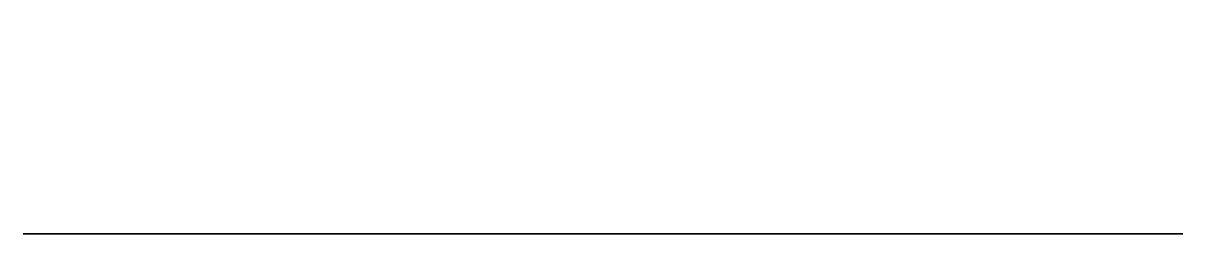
# Model space of a CAD drawing. Header units: millimetres. Extents: x -199 to -93, y -134 to 109.
# Drawn here: x -198.9 to -92.9, y 0 to 19.3 of the extents above; entities that cross this region are included whole.
import ezdxf

# ---------------------------------------------------------------- set-up
doc = ezdxf.new("R2010")
doc.units = ezdxf.units.MM

msp = doc.modelspace()

# ---------------------------------------------------------------- hatches: boundary and pattern name
at = {"extrusion": (0, 1, 0)}
h = msp.add_hatch(color=256, dxfattribs=at)
h.dxf.hatch_style = 1
h.paths.add_polyline_path([(173.37, -27.83), (158.67, -25.59), (158.66, -37.83), (165.86, -37.83), (165.86, -52.83), (168.37, -52.83), (168.37, -62.83), (173.37, -62.83)])
h = msp.add_hatch(color=256, dxfattribs=at)
h.dxf.hatch_style = 1
h.paths.add_polyline_path([(92.92, 90.37), (92.92, 86.08), (94.02, 85.37), (95.92, 85.37), (95.92, 87.88), (98.91, 87.92), (98.91, 85.37), (101.91, 85.37), (101.91, 87.88), (104.91, 87.88), (104.91, 85.37), (111.41, 85.37), (111.41, 86.72), (114.41, 86.72), (114.41, 85.37), (120.91, 85.37), (120.91, 79.42), (123.41, 79.37), (138.16, 81.61), (138.16, 88.37), (139.63, 88.37), (139.63, 90.37)])

# ---------------------------------------------------------------- linework, layer by layer
at = {"extrusion": (2.22332e-16, 1, -1.09878e-16)}
msp.add_lwpolyline([(92.92, 122.66), (94.02, 123.37), (95.92, 123.37), (95.92, 120.86), (95.92, 120.86), (98.91, 120.86), (98.91, 123.37), (101.91, 123.37), (101.91, 120.86), (104.91, 120.86), (104.91, 123.37), (111.41, 123.37), (111.41, 122.02), (114.41, 122.02), (114.41, 123.37), (120.91, 123.37), (120.91, 129.37), (198.91, 129.37), (198.91, 129.37), (198.91, 123.36), (178.91, 123.36), (175.91, 118.37), (92.92, 118.37), (92.92, 122.66)], dxfattribs=at)

doc.saveas('drawing.dxf')
